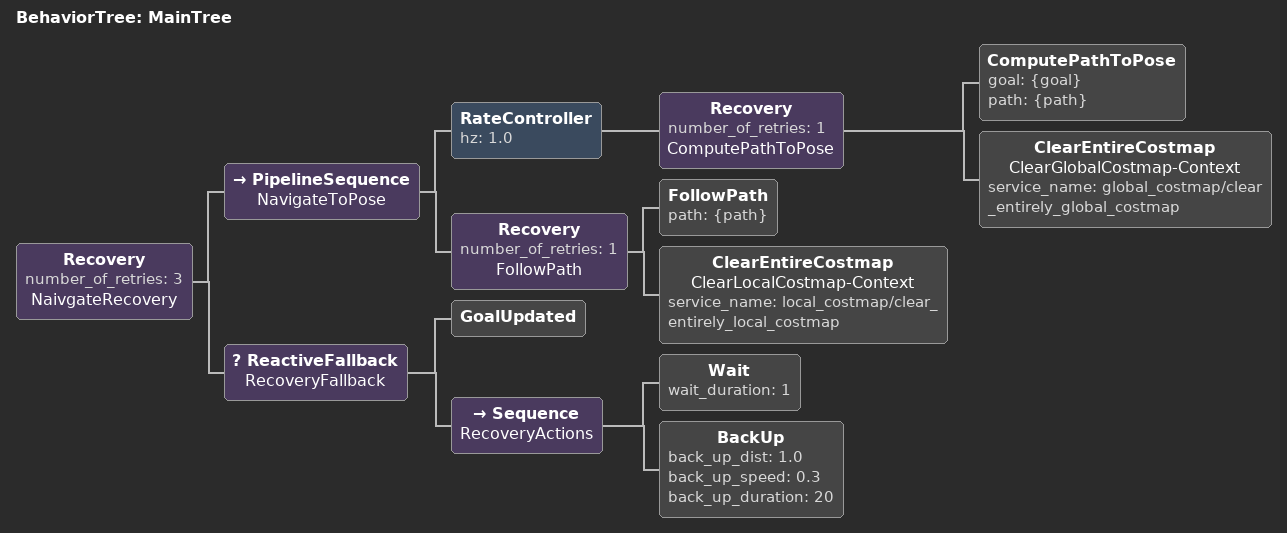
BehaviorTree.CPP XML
<root BTCPP_format="4" main_tree_to_execute="MainTree">
  <BehaviorTree ID="MainTree">
    <Recovery number_of_retries="3" name="NaivgateRecovery">
      <PipelineSequence name="NavigateToPose">
        <RateController hz="1.0">
          <Recovery number_of_retries="1" name="ComputePathToPose">
            <ComputePathToPose goal="{goal}" path="{path}"/>
            <ClearEntireCostmap name="ClearGlobalCostmap-Context" service_name="global_costmap/clear_entirely_global_costmap"/>
          </Recovery>
        </RateController>
        <Recovery number_of_retries="1" name="FollowPath">
          <FollowPath path="{path}"/>
          <ClearEntireCostmap name="ClearLocalCostmap-Context" service_name="local_costmap/clear_entirely_local_costmap"/>
        </Recovery>
      </PipelineSequence>
      <ReactiveFallback name="RecoveryFallback">
        <GoalUpdated/>
        <Sequence name="RecoveryActions">
            <Wait wait_duration="1"/>
            <BackUp back_up_dist="1.0" back_up_speed="0.3" back_up_duration="20"/>
        </Sequence>
      </ReactiveFallback>
    </Recovery>
  </BehaviorTree>
</root>
